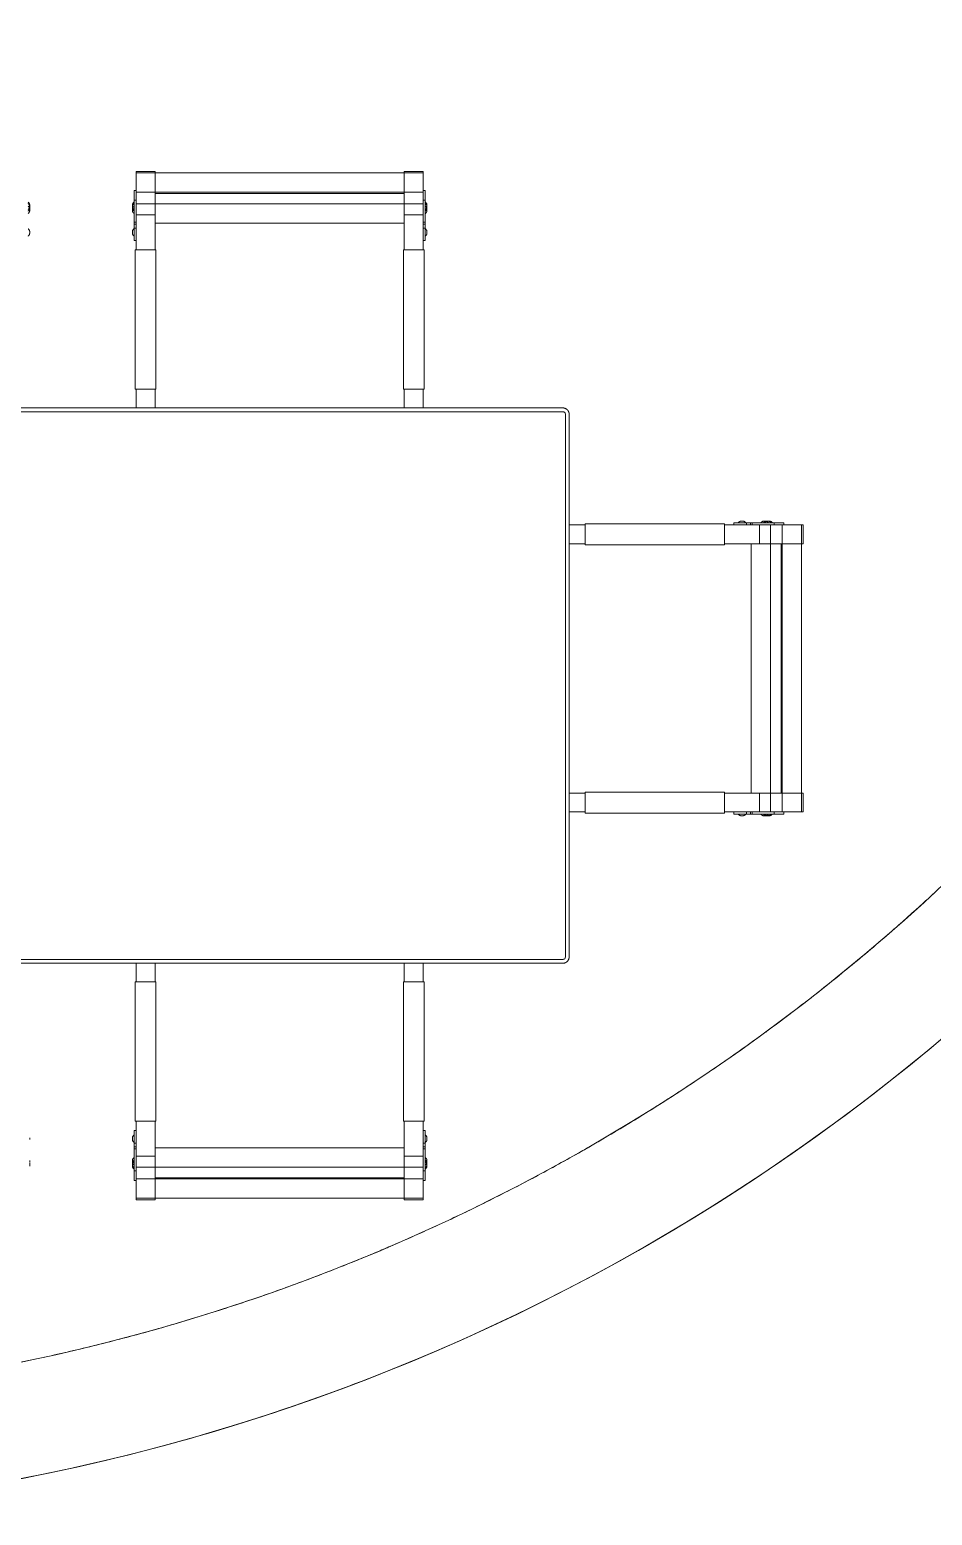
# Model space of a CAD drawing. Header units: inches. Extents: x 22 to 382261, y 22 to 371281.
# Drawn here: x 118323 to 120141, y 243917 to 246907 of the extents above; entities that cross this region are included whole.
import ezdxf

# ---------------------------------------------------------------- set-up
doc = ezdxf.new("R2010")
doc.units = ezdxf.units.IN
doc.header["$MEASUREMENT"] = 0
for name, color, linetype, lineweight in [('A-FLOR', 192, 'Continuous', 9), ('I-FURN', 30, 'Continuous', 9), ('I-WALL', 2, 'Continuous', 9)]:
    doc.layers.add(name, color=color, linetype=linetype, lineweight=lineweight)

# ---------------------------------------------------------------- blocks, each defined once
blk = doc.blocks.new('DFXFCFB - Dining_Table_9162-841493-01-Ground floor DIMENSION PLAN')
at = {"layer": 'I-FURN'}
for p, q in [((-696.6, 1031.8), (-696.6, 1034.8)), ((-658.5, 1034.8), (-696.6, 1034.8)), ((-696.6, 977.3), (-696.6, 1031.8)), ((-658.5, 1031.8), (-696.6, 1031.8)), ((-696.6, 993), (-696.6, 1031.8)), ((-118.8, 1031.8), (-696.6, 1031.8)), ((-658.5, 1034.8), (-658.5, 1031.8)), ((-658.5, 1031.8), (-658.5, 977.3)), ((-156.9, 1031.8), (-156.9, 1034.8)), ((-118.8, 1034.8), (-156.9, 1034.8)), ((-156.9, 977.3), (-156.9, 1031.8)), ((-118.8, 1031.8), (-156.9, 1031.8)), ((-118.8, 1034.8), (-118.8, 1031.8)), ((-118.8, 1031.8), (-118.8, 977.3)), ((-118.8, 1031.8), (-118.8, 993)), ((-700.9, 977), (-700.9, 996.3)), ((-696.6, 996.3), (-700.9, 996.3)), ((-118.8, 993), (-696.6, 993)), ((-156.9, 993.1), (-658.5, 993.1)), ((-658.5, 977.3), (-658.5, 990.7)), ((-658.5, 990.7), (-156.9, 990.7)), ((-156.9, 990.7), (-156.9, 977.3)), ((-114.4, 996.3), (-118.8, 996.3)), ((-114.4, 996.3), (-114.4, 977)), ((-704.2, 967.4), (-704.2, 965.6)), ((-704.2, 965.6), (-704.2, 963.9)), ((-704.2, 964.4), (-704.2, 962.7)), ((-704.2, 962.7), (-704.2, 960.9)), ((-704.2, 959.3), (-704.2, 957.6)), ((-704.2, 957.6), (-704.2, 955.8)), ((-700.9, 932.4), (-700.9, 977)), ((-696.6, 977), (-700.9, 977)), ((-696.6, 977.3), (-696.6, 969.3)), ((-696.6, 969.3), (-658.5, 969.3)), ((-696.6, 947.4), (-696.6, 969.3)), ((-658.5, 969.3), (-696.6, 969.3)), ((-658.5, 969.3), (-658.5, 977.3)), ((-658.5, 977.3), (-658.5, 969.3)), ((-658.5, 969.3), (-156.9, 969.3)), ((-658.5, 947.3), (-658.5, 969.3)), ((-156.9, 969.3), (-658.5, 969.3)), ((-156.9, 977.3), (-156.9, 969.3)), ((-156.9, 969.3), (-156.9, 977.3)), ((-156.9, 969.3), (-118.8, 969.3)), ((-118.8, 969.3), (-156.9, 969.3)), ((-156.9, 969.3), (-156.9, 947.3)), ((-118.8, 969.3), (-118.8, 977.3)), ((-114.4, 977), (-118.8, 977)), ((-118.8, 969.3), (-118.8, 947.4)), ((-114.4, 977), (-114.4, 932.4)), ((-111.1, 965.6), (-111.1, 967.4)), ((-111.1, 963.9), (-111.1, 965.6)), ((-111.1, 962.7), (-111.1, 964.4)), ((-111.1, 960.9), (-111.1, 962.7)), ((-111.1, 957.6), (-111.1, 959.3)), ((-111.1, 955.8), (-111.1, 957.6)), ((95.8, 967.4), (95.8, 965.6)), ((95.8, 965.6), (95.8, 963.9)), ((95.8, 964.4), (95.8, 962.7)), ((95.8, 962.7), (95.8, 960.9)), ((95.8, 959.3), (95.8, 957.6)), ((95.8, 957.6), (95.8, 955.8)), ((-700.9, 932.4), (-700.9, 928.7)), ((-700.9, 932.4), (-696.6, 932.4)), ((-700.9, 920.9), (-700.9, 931.8)), ((-700.9, 925.1), (-700.9, 928.7)), ((-696.6, 928.7), (-700.9, 928.7)), ((-696.6, 877), (-696.6, 947.4)), ((-658.5, 947.4), (-696.6, 947.4)), ((-658.5, 947.4), (-658.5, 877)), ((-156.9, 930.6), (-658.5, 930.6)), ((-156.9, 877), (-156.9, 947.4)), ((-118.8, 947.4), (-156.9, 947.4)), ((-118.8, 947.4), (-118.8, 877)), ((-118.8, 932.4), (-114.4, 932.4)), ((-114.4, 928.7), (-118.8, 928.7)), ((-114.4, 928.7), (-114.4, 932.4)), ((-114.4, 931.8), (-114.4, 920.9)), ((-114.4, 928.7), (-114.4, 925.1)), ((-704.2, 913.8), (-704.2, 912.1)), ((-704.2, 912.1), (-704.2, 910.3)), ((-700.9, 925.1), (-700.9, 920.9)), ((-700.9, 895.5), (-700.9, 920.9)), ((-696.6, 920.9), (-700.9, 920.9)), ((-114.4, 920.9), (-118.8, 920.9)), ((-114.4, 920.9), (-114.4, 925.1)), ((-114.4, 920.9), (-114.4, 895.5)), ((-111.1, 912.1), (-111.1, 913.8)), ((-111.1, 910.3), (-111.1, 912.1)), ((95.8, 913.8), (95.8, 912.1)), ((95.8, 912.1), (95.8, 910.3)), ((-696.6, 895.5), (-700.9, 895.5)), ((-698.7, 877), (-656.8, 877)), ((-698.7, 877), (-698.7, 596.3)), ((-656.8, 596.3), (-656.8, 877)), ((-158.5, 877), (-116.6, 877)), ((-158.5, 877), (-158.5, 596.3)), ((-114.4, 895.5), (-118.8, 895.5)), ((-116.6, 596.3), (-116.6, 877)), ((-656.8, 596.3), (-698.7, 596.3)), ((-696.6, 558.4), (-696.6, 596.3)), ((-658.5, 596.3), (-658.5, 558.4)), ((-116.6, 596.3), (-158.5, 596.3)), ((-156.9, 558.2), (-156.9, 596.3)), ((-118.8, 596.3), (-118.8, 558.2)), ((-990.6, 546.3), (-990.6, -546.3)), ((-983.1, 546.3), (-983.1, -546.3)), ((-983.1, -546.3), (-983.1, 546.3)), ((978.1, 558.8), (-978.1, 558.8)), ((978.1, 551.3), (-978.1, 551.3)), ((-978.1, 551.3), (978.1, 551.3)), ((-1461.6, 254.4), (-1458.6, 254.4)), ((-1461.6, 254.4), (-1461.6, 216.3)), ((-1458.6, 254.4), (-1404.1, 254.4)), ((-1458.6, 254.4), (-1458.6, 216.3)), ((-1458.6, 254.4), (-1419.8, 254.4)), ((-1458.6, 254.4), (-1458.6, -323.4)), ((-1423.1, 258.8), (-1403.8, 258.8)), ((-1423.1, 258.8), (-1423.1, 254.4)), ((-1419.8, 254.4), (-1419.8, -323.4)), ((-1396.1, 254.4), (-1404.1, 254.4)), ((-1403.8, 258.8), (-1359.2, 258.8)), ((-1403.8, 258.8), (-1403.8, 254.4)), ((-1396.1, 216.3), (-1396.1, 254.4)), ((-1396.1, 254.4), (-1374.2, 254.4)), ((-1396.1, 254.4), (-1396.1, 216.3)), ((-1392.4, 262.1), (-1394.2, 262.1)), ((-1390.7, 262.1), (-1392.4, 262.1)), ((-1389.5, 262.1), (-1391.2, 262.1)), ((-1387.7, 262.1), (-1389.5, 262.1)), ((-1384.4, 262.1), (-1386.1, 262.1)), ((-1382.6, 262.1), (-1384.4, 262.1)), ((-1374.2, 254.4), (-1303.8, 254.4)), ((-1374.2, 254.4), (-1374.2, 216.3)), ((-1355.5, 258.8), (-1359.2, 258.8)), ((-1359.2, 254.4), (-1359.2, 258.8)), ((-1358.6, 258.8), (-1347.7, 258.8)), ((-1355.5, 258.8), (-1351.9, 258.8)), ((-1355.5, 258.8), (-1355.5, 254.4)), ((-1347.7, 258.8), (-1351.9, 258.8)), ((-1347.7, 258.8), (-1322.3, 258.8)), ((-1347.7, 258.8), (-1347.7, 254.4)), ((-1338.9, 262.1), (-1340.6, 262.1)), ((-1337.1, 262.1), (-1338.9, 262.1)), ((-1322.3, 258.8), (-1322.3, 254.4)), ((-1303.8, 214.7), (-1303.8, 256.6)), ((-1023.1, 256.6), (-1303.8, 256.6)), ((-1023.1, 256.6), (-1023.1, 214.7)), ((-1023.1, 254.4), (-990.3, 254.4)), ((-1458.6, 216.3), (-1461.6, 216.3)), ((-1404.1, 216.3), (-1458.6, 216.3)), ((-1419.9, 216.3), (-1419.9, -285.3)), ((-1417.5, 216.3), (-1404.1, 216.3)), ((-1417.5, -285.3), (-1417.5, 216.3)), ((-1404.1, 216.3), (-1396.1, 216.3)), ((-1396.1, 216.3), (-1404.1, 216.3)), ((-1396.1, -285.3), (-1396.1, 216.3)), ((-1396.1, 216.3), (-1374.1, 216.3)), ((-1396.1, 216.3), (-1396.1, -285.3)), ((-1303.8, 216.3), (-1374.2, 216.3)), ((-1357.4, 216.3), (-1357.4, -285.3)), ((-1303.8, 214.7), (-1023.1, 214.7)), ((-990.3, 216.3), (-1023.1, 216.3)), ((-1461.6, -285.3), (-1458.6, -285.3)), ((-1461.6, -285.3), (-1461.6, -323.4)), ((-1458.6, -285.3), (-1404.1, -285.3)), ((-1458.6, -285.3), (-1458.6, -323.4)), ((-1404.1, -285.3), (-1417.5, -285.3)), ((-1396.1, -285.3), (-1404.1, -285.3)), ((-1404.1, -285.3), (-1396.1, -285.3)), ((-1396.1, -323.4), (-1396.1, -285.3)), ((-1396.1, -285.3), (-1396.1, -323.4)), ((-1374.1, -285.3), (-1396.1, -285.3)), ((-1374.2, -285.3), (-1303.8, -285.3)), ((-1374.2, -285.3), (-1374.2, -323.4)), ((-1303.8, -325.5), (-1303.8, -283.6)), ((-1023.1, -283.6), (-1303.8, -283.6)), ((-1023.1, -283.6), (-1023.1, -325.5)), ((-1023.1, -285.3), (-990.2, -285.3)), ((-1458.6, -323.4), (-1461.6, -323.4)), ((-1404.1, -323.4), (-1458.6, -323.4)), ((-1419.8, -323.4), (-1458.6, -323.4)), ((-1423.1, -323.4), (-1423.1, -327.7)), ((-1403.8, -327.7), (-1423.1, -327.7)), ((-1404.1, -323.4), (-1396.1, -323.4)), ((-1403.8, -323.4), (-1403.8, -327.7)), ((-1359.2, -327.7), (-1403.8, -327.7)), ((-1374.2, -323.4), (-1396.1, -323.4)), ((-1303.8, -323.4), (-1374.2, -323.4)), ((-1359.2, -327.7), (-1359.2, -323.4)), ((-1359.2, -327.7), (-1355.5, -327.7)), ((-1347.7, -327.7), (-1358.6, -327.7)), ((-1355.5, -323.4), (-1355.5, -327.7)), ((-1351.9, -327.7), (-1355.5, -327.7)), ((-1351.9, -327.7), (-1347.7, -327.7)), ((-1347.7, -323.4), (-1347.7, -327.7)), ((-1322.3, -327.7), (-1347.7, -327.7)), ((-1322.3, -323.4), (-1322.3, -327.7)), ((-1303.8, -325.5), (-1023.1, -325.5)), ((-990.2, -323.4), (-1023.1, -323.4)), ((-1394.2, -331), (-1392.4, -331)), ((-1392.4, -331), (-1390.7, -331)), ((-1391.2, -331), (-1389.5, -331)), ((-1389.5, -331), (-1387.7, -331)), ((-1386.1, -331), (-1384.4, -331)), ((-1384.4, -331), (-1382.6, -331)), ((-1340.6, -331), (-1338.9, -331)), ((-1338.9, -331), (-1337.1, -331)), ((-978.1, -551.3), (978.1, -551.3)), ((978.1, -551.3), (-978.1, -551.3)), ((-978.1, -558.8), (978.1, -558.8)), ((-696.6, -596.3), (-696.6, -558.5)), ((-658.5, -558.5), (-658.5, -596.3)), ((-156.9, -596.3), (-156.9, -558.5)), ((-118.8, -558.5), (-118.8, -596.3)), ((-698.7, -596.3), (-656.8, -596.3)), ((-698.7, -596.3), (-698.7, -877)), ((-656.8, -877), (-656.8, -596.3)), ((-158.5, -596.3), (-116.6, -596.3)), ((-158.5, -596.3), (-158.5, -877)), ((-116.6, -877), (-116.6, -596.3)), ((-700.9, -920.9), (-700.9, -895.5)), ((-700.9, -895.5), (-696.6, -895.5)), ((-656.8, -877), (-698.7, -877)), ((-696.6, -947.4), (-696.6, -877)), ((-658.5, -877), (-658.5, -947.4)), ((-116.6, -877), (-158.5, -877)), ((-156.9, -947.4), (-156.9, -877)), ((-118.8, -877), (-118.8, -947.4)), ((-118.8, -895.5), (-114.4, -895.5)), ((-114.4, -895.5), (-114.4, -920.9)), ((-704.2, -910.3), (-704.2, -912.1)), ((-704.2, -912.1), (-704.2, -913.8)), ((-700.9, -931.8), (-700.9, -920.9)), ((-700.9, -920.9), (-700.9, -925.1)), ((-700.9, -920.9), (-696.6, -920.9)), ((-700.9, -928.7), (-700.9, -925.1)), ((-118.8, -920.9), (-114.4, -920.9)), ((-114.4, -925.1), (-114.4, -920.9)), ((-114.4, -920.9), (-114.4, -931.8)), ((-114.4, -925.1), (-114.4, -928.7)), ((-111.1, -912.1), (-111.1, -910.3)), ((-111.1, -913.8), (-111.1, -912.1)), ((95.8, -910.3), (95.8, -912.1)), ((95.8, -912.1), (95.8, -913.8)), ((-704.2, -955.8), (-704.2, -957.6)), ((-700.9, -928.7), (-700.9, -932.4)), ((-700.9, -928.7), (-696.6, -928.7)), ((-700.9, -977), (-700.9, -932.4)), ((-696.6, -932.4), (-700.9, -932.4)), ((-696.6, -969.3), (-696.6, -947.4)), ((-696.6, -947.4), (-658.5, -947.4)), ((-658.5, -930.6), (-156.9, -930.6)), ((-658.5, -969.3), (-658.5, -947.3)), ((-156.9, -947.3), (-156.9, -969.3)), ((-156.9, -947.4), (-118.8, -947.4)), ((-118.8, -928.7), (-114.4, -928.7)), ((-114.4, -932.4), (-118.8, -932.4)), ((-118.8, -947.4), (-118.8, -969.3)), ((-114.4, -932.4), (-114.4, -928.7)), ((-114.4, -932.4), (-114.4, -977)), ((-111.1, -957.6), (-111.1, -955.8)), ((95.8, -955.8), (95.8, -957.6)), ((-704.2, -957.6), (-704.2, -959.3)), ((-704.2, -960.9), (-704.2, -962.7)), ((-704.2, -962.7), (-704.2, -964.4)), ((-704.2, -963.9), (-704.2, -965.6)), ((-704.2, -965.6), (-704.2, -967.4)), ((-700.9, -996.3), (-700.9, -977)), ((-700.9, -977), (-696.6, -977)), ((-658.5, -969.3), (-696.6, -969.3)), ((-696.6, -969.3), (-696.6, -977.3)), ((-696.6, -969.3), (-658.5, -969.3)), ((-696.6, -1031.8), (-696.6, -977.3)), ((-658.5, -977.3), (-658.5, -969.3)), ((-156.9, -969.3), (-658.5, -969.3)), ((-658.5, -969.3), (-658.5, -977.3)), ((-658.5, -969.3), (-156.9, -969.3)), ((-658.5, -977.3), (-658.5, -1031.8)), ((-658.5, -990.7), (-658.5, -977.3)), ((-118.8, -969.3), (-156.9, -969.3)), ((-156.9, -969.3), (-156.9, -977.3)), ((-156.9, -969.3), (-118.8, -969.3)), ((-156.9, -977.3), (-156.9, -969.3)), ((-156.9, -1031.8), (-156.9, -977.3)), ((-156.9, -977.3), (-156.9, -990.7)), ((-118.8, -977.3), (-118.8, -969.3)), ((-118.8, -977), (-114.4, -977)), ((-118.8, -977.3), (-118.8, -1031.8)), ((-114.4, -977), (-114.4, -996.3)), ((-111.1, -959.3), (-111.1, -957.6)), ((-111.1, -962.7), (-111.1, -960.9)), ((-111.1, -964.4), (-111.1, -962.7)), ((-111.1, -965.6), (-111.1, -963.9)), ((-111.1, -967.4), (-111.1, -965.6)), ((95.8, -957.6), (95.8, -959.3)), ((95.8, -960.9), (95.8, -962.7)), ((95.8, -962.7), (95.8, -964.4)), ((95.8, -963.9), (95.8, -965.6)), ((95.8, -965.6), (95.8, -967.4)), ((-700.9, -996.3), (-696.6, -996.3)), ((-696.6, -1031.8), (-696.6, -993)), ((-696.6, -993), (-118.8, -993)), ((-156.9, -990.7), (-658.5, -990.7)), ((-658.5, -993.1), (-156.9, -993.1)), ((-118.8, -993), (-118.8, -1031.8)), ((-118.8, -996.3), (-114.4, -996.3)), ((-696.6, -1034.8), (-696.6, -1031.8)), ((-696.6, -1031.8), (-658.5, -1031.8)), ((-696.6, -1031.8), (-118.8, -1031.8)), ((-696.6, -1034.8), (-658.5, -1034.8)), ((-658.5, -1031.8), (-658.5, -1034.8)), ((-156.9, -1034.8), (-156.9, -1031.8)), ((-156.9, -1031.8), (-118.8, -1031.8)), ((-156.9, -1034.8), (-118.8, -1034.8)), ((-118.8, -1031.8), (-118.8, -1034.8))]:
    blk.add_line(p, q, dxfattribs=at)
at = {"layer": 'I-FURN', "flags": 128}
for points in [[(-704.2, 967.4), (-704.2, 967.7), (-704.1, 968), (-704.1, 968.3), (-704, 968.6), (-703.9, 968.9), (-703.8, 969.3), (-703.7, 969.6), (-703.6, 969.8), (-703.5, 970.1), (-703.3, 970.4), (-703.2, 970.7), (-703, 971), (-702.8, 971.2), (-702.6, 971.5), (-702.4, 971.8), (-702.2, 972), (-702, 972.2), (-701.8, 972.5), (-701.5, 972.7), (-701.3, 972.9), (-701.1, 973.1), (-700.9, 973.2)], [(-704.2, 964.4), (-704.2, 964.8), (-704.1, 965.1), (-704.1, 965.4), (-704, 965.7), (-703.9, 966), (-703.8, 966.3), (-703.7, 966.6), (-703.6, 966.9), (-703.5, 967.2), (-703.3, 967.5), (-703.2, 967.8), (-703, 968.1), (-702.8, 968.3), (-702.6, 968.6), (-702.4, 968.8), (-702.2, 969.1), (-702, 969.3), (-701.8, 969.5), (-701.5, 969.8), (-701.3, 970), (-701.1, 970.2), (-700.9, 970.2)], [(-704.2, 959.3), (-704.2, 959.6), (-704.1, 959.9), (-704.1, 960.3), (-704, 960.6), (-703.9, 960.9), (-703.8, 961.2), (-703.7, 961.5), (-703.6, 961.8), (-703.5, 962.1), (-703.3, 962.4), (-703.2, 962.6), (-703, 962.9), (-702.8, 963.2), (-702.6, 963.4), (-702.4, 963.7), (-702.2, 963.9), (-702, 964.2), (-701.8, 964.4), (-701.5, 964.6), (-701.3, 964.8), (-701.1, 965), (-700.9, 965.1)], [(-700.9, 958.1), (-701.2, 958.2), (-701.4, 958.5), (-701.7, 958.7), (-701.9, 958.9), (-702.1, 959.1), (-702.3, 959.4), (-702.5, 959.6), (-702.7, 959.9), (-702.9, 960.1), (-703.1, 960.4), (-703.3, 960.7), (-703.4, 961), (-703.5, 961.2), (-703.7, 961.5), (-703.8, 961.8), (-703.9, 962.1), (-704, 962.5), (-704.1, 962.8), (-704.1, 963.1), (-704.2, 963.4), (-704.2, 963.7), (-704.2, 963.9)], [(-700.9, 955.1), (-701.2, 955.3), (-701.4, 955.5), (-701.7, 955.7), (-701.9, 956), (-702.1, 956.2), (-702.3, 956.4), (-702.5, 956.7), (-702.7, 956.9), (-702.9, 957.2), (-703.1, 957.5), (-703.3, 957.7), (-703.4, 958), (-703.5, 958.3), (-703.7, 958.6), (-703.8, 958.9), (-703.9, 959.2), (-704, 959.5), (-704.1, 959.8), (-704.1, 960.1), (-704.2, 960.5), (-704.2, 960.8), (-704.2, 960.9)], [(-114.4, 973.2), (-114.1, 973), (-113.9, 972.8), (-113.7, 972.6), (-113.4, 972.3), (-113.2, 972.1), (-113, 971.9), (-112.8, 971.6), (-112.6, 971.4), (-112.4, 971.1), (-112.2, 970.8), (-112.1, 970.6), (-111.9, 970.3), (-111.8, 970), (-111.7, 969.7), (-111.6, 969.4), (-111.4, 969.1), (-111.4, 968.8), (-111.3, 968.5), (-111.2, 968.1), (-111.2, 967.8), (-111.1, 967.5), (-111.1, 967.4)], [(-114.4, 970.2), (-114.1, 970), (-113.9, 969.8), (-113.7, 969.6), (-113.4, 969.4), (-113.2, 969.2), (-113, 968.9), (-112.8, 968.7), (-112.6, 968.4), (-112.4, 968.2), (-112.2, 967.9), (-112.1, 967.6), (-111.9, 967.3), (-111.8, 967), (-111.7, 966.8), (-111.6, 966.5), (-111.4, 966.1), (-111.4, 965.8), (-111.3, 965.5), (-111.2, 965.2), (-111.2, 964.9), (-111.1, 964.6), (-111.1, 964.4)], [(-114.4, 965.1), (-114.1, 964.9), (-113.9, 964.7), (-113.7, 964.5), (-113.4, 964.3), (-113.2, 964), (-113, 963.8), (-112.8, 963.6), (-112.6, 963.3), (-112.4, 963), (-112.2, 962.8), (-112.1, 962.5), (-111.9, 962.2), (-111.8, 961.9), (-111.7, 961.6), (-111.6, 961.3), (-111.4, 961), (-111.4, 960.7), (-111.3, 960.4), (-111.2, 960.1), (-111.2, 959.8), (-111.1, 959.5), (-111.1, 959.3)], [(-111.1, 963.9), (-111.1, 963.5), (-111.2, 963.2), (-111.3, 962.9), (-111.3, 962.6), (-111.4, 962.3), (-111.5, 962), (-111.6, 961.7), (-111.7, 961.4), (-111.9, 961.1), (-112, 960.8), (-112.2, 960.5), (-112.3, 960.2), (-112.5, 960), (-112.7, 959.7), (-112.9, 959.5), (-113.1, 959.2), (-113.3, 959), (-113.6, 958.8), (-113.8, 958.5), (-114, 958.3), (-114.3, 958.1), (-114.4, 958.1)], [(-111.1, 960.9), (-111.1, 960.6), (-111.2, 960.3), (-111.3, 960), (-111.3, 959.7), (-111.4, 959.3), (-111.5, 959), (-111.6, 958.7), (-111.7, 958.4), (-111.9, 958.2), (-112, 957.9), (-112.2, 957.6), (-112.3, 957.3), (-112.5, 957), (-112.7, 956.8), (-112.9, 956.5), (-113.1, 956.3), (-113.3, 956.1), (-113.6, 955.8), (-113.8, 955.6), (-114, 955.4), (-114.3, 955.2), (-114.4, 955.1)], [(-700.9, 950), (-701.2, 950.2), (-701.4, 950.4), (-701.7, 950.6), (-701.9, 950.8), (-702.1, 951.1), (-702.3, 951.3), (-702.5, 951.5), (-702.7, 951.8), (-702.9, 952.1), (-703.1, 952.3), (-703.3, 952.6), (-703.4, 952.9), (-703.5, 953.2), (-703.7, 953.5), (-703.8, 953.8), (-703.9, 954.1), (-704, 954.4), (-704.1, 954.7), (-704.1, 955), (-704.2, 955.3), (-704.2, 955.7), (-704.2, 955.8)], [(-111.1, 955.8), (-111.1, 955.5), (-111.2, 955.2), (-111.3, 954.8), (-111.3, 954.5), (-111.4, 954.2), (-111.5, 953.9), (-111.6, 953.6), (-111.7, 953.3), (-111.9, 953), (-112, 952.7), (-112.2, 952.5), (-112.3, 952.2), (-112.5, 951.9), (-112.7, 951.7), (-112.9, 951.4), (-113.1, 951.2), (-113.3, 950.9), (-113.6, 950.7), (-113.8, 950.5), (-114, 950.3), (-114.3, 950.1), (-114.4, 950)], [(-704.2, 913.8), (-704.2, 914.2), (-704.1, 914.5), (-704.1, 914.8), (-704, 915.1), (-703.9, 915.4), (-703.8, 915.7), (-703.7, 916), (-703.6, 916.3), (-703.5, 916.6), (-703.3, 916.9), (-703.2, 917.2), (-703, 917.4), (-702.8, 917.7), (-702.6, 918), (-702.4, 918.2), (-702.2, 918.5), (-702, 918.7), (-701.8, 918.9), (-701.5, 919.1), (-701.3, 919.4), (-701.1, 919.5), (-700.9, 919.6)], [(-700.9, 904.5), (-701.2, 904.7), (-701.4, 904.9), (-701.7, 905.1), (-701.9, 905.3), (-702.1, 905.6), (-702.3, 905.8), (-702.5, 906.1), (-702.7, 906.3), (-702.9, 906.6), (-703.1, 906.9), (-703.3, 907.1), (-703.4, 907.4), (-703.5, 907.7), (-703.7, 908), (-703.8, 908.3), (-703.9, 908.6), (-704, 908.9), (-704.1, 909.2), (-704.1, 909.5), (-704.2, 909.9), (-704.2, 910.2), (-704.2, 910.3)], [(-114.4, 919.6), (-114.1, 919.4), (-113.9, 919.2), (-113.7, 919), (-113.4, 918.8), (-113.2, 918.6), (-113, 918.3), (-112.8, 918.1), (-112.6, 917.8), (-112.4, 917.6), (-112.2, 917.3), (-112.1, 917), (-111.9, 916.7), (-111.8, 916.4), (-111.7, 916.1), (-111.6, 915.8), (-111.4, 915.5), (-111.4, 915.2), (-111.3, 914.9), (-111.2, 914.6), (-111.2, 914.3), (-111.1, 914), (-111.1, 913.8)], [(-111.1, 910.3), (-111.1, 910), (-111.2, 909.7), (-111.3, 909.4), (-111.3, 909.1), (-111.4, 908.7), (-111.5, 908.4), (-111.6, 908.1), (-111.7, 907.8), (-111.9, 907.5), (-112, 907.3), (-112.2, 907), (-112.3, 906.7), (-112.5, 906.4), (-112.7, 906.2), (-112.9, 905.9), (-113.1, 905.7), (-113.3, 905.5), (-113.6, 905.2), (-113.8, 905), (-114, 904.8), (-114.3, 904.6), (-114.4, 904.5)], [(-978.1, 558.8), (-978.6, 558.8), (-979.1, 558.8), (-979.6, 558.7), (-980.1, 558.6), (-980.6, 558.6), (-981.1, 558.4), (-981.6, 558.3), (-982, 558.2), (-982.5, 558), (-983, 557.8), (-983.4, 557.6), (-983.9, 557.4), (-984.3, 557.1), (-984.7, 556.9), (-985.2, 556.6), (-985.6, 556.3), (-986, 556), (-986.3, 555.7), (-986.7, 555.4), (-987.1, 555), (-987.4, 554.6), (-987.7, 554.3), (-988, 553.9), (-988.3, 553.5), (-988.6, 553.1), (-988.9, 552.6), (-989.1, 552.2), (-989.4, 551.7), (-989.6, 551.3), (-989.8, 550.8), (-989.9, 550.4), (-990.1, 549.9), (-990.2, 549.4), (-990.3, 548.9), (-990.4, 548.4), (-990.5, 547.9), (-990.5, 547.4), (-990.6, 546.9), (-990.6, 546.4), (-990.6, 546.3)], [(-1400, 258.8), (-1399.8, 259.1), (-1399.6, 259.3), (-1399.4, 259.5), (-1399.1, 259.8), (-1398.9, 260), (-1398.7, 260.2), (-1398.4, 260.4), (-1398.2, 260.6), (-1397.9, 260.8), (-1397.6, 261), (-1397.4, 261.1), (-1397.1, 261.3), (-1396.8, 261.4), (-1396.5, 261.5), (-1396.2, 261.6), (-1395.9, 261.8), (-1395.6, 261.8), (-1395.3, 261.9), (-1394.9, 262), (-1394.6, 262), (-1394.3, 262.1), (-1394.2, 262.1)], [(-1397, 258.8), (-1396.8, 259.1), (-1396.6, 259.3), (-1396.4, 259.5), (-1396.2, 259.8), (-1396, 260), (-1395.7, 260.2), (-1395.5, 260.4), (-1395.2, 260.6), (-1395, 260.8), (-1394.7, 261), (-1394.4, 261.1), (-1394.1, 261.3), (-1393.8, 261.4), (-1393.6, 261.5), (-1393.3, 261.6), (-1392.9, 261.8), (-1392.6, 261.8), (-1392.3, 261.9), (-1392, 262), (-1391.7, 262), (-1391.4, 262.1), (-1391.2, 262.1)], [(-1391.9, 258.8), (-1391.7, 259.1), (-1391.5, 259.3), (-1391.3, 259.5), (-1391.1, 259.8), (-1390.8, 260), (-1390.6, 260.2), (-1390.4, 260.4), (-1390.1, 260.6), (-1389.8, 260.8), (-1389.6, 261), (-1389.3, 261.1), (-1389, 261.3), (-1388.7, 261.4), (-1388.4, 261.5), (-1388.1, 261.6), (-1387.8, 261.8), (-1387.5, 261.8), (-1387.2, 261.9), (-1386.9, 262), (-1386.6, 262), (-1386.3, 262.1), (-1386.1, 262.1)], [(-1390.7, 262.1), (-1390.3, 262.1), (-1390, 262), (-1389.7, 261.9), (-1389.4, 261.9), (-1389.1, 261.8), (-1388.8, 261.7), (-1388.5, 261.6), (-1388.2, 261.5), (-1387.9, 261.3), (-1387.6, 261.2), (-1387.3, 261), (-1387, 260.9), (-1386.8, 260.7), (-1386.5, 260.5), (-1386.3, 260.3), (-1386, 260.1), (-1385.8, 259.9), (-1385.6, 259.6), (-1385.3, 259.4), (-1385.1, 259.2), (-1384.9, 258.9), (-1384.9, 258.8)], [(-1387.7, 262.1), (-1387.4, 262.1), (-1387.1, 262), (-1386.8, 261.9), (-1386.5, 261.9), (-1386.1, 261.8), (-1385.8, 261.7), (-1385.5, 261.6), (-1385.2, 261.5), (-1385, 261.3), (-1384.7, 261.2), (-1384.4, 261), (-1384.1, 260.9), (-1383.8, 260.7), (-1383.6, 260.5), (-1383.3, 260.3), (-1383.1, 260.1), (-1382.9, 259.9), (-1382.6, 259.6), (-1382.4, 259.4), (-1382.2, 259.2), (-1382, 258.9), (-1381.9, 258.8)], [(-1382.6, 262.1), (-1382.3, 262.1), (-1382, 262), (-1381.6, 261.9), (-1381.3, 261.9), (-1381, 261.8), (-1380.7, 261.7), (-1380.4, 261.6), (-1380.1, 261.5), (-1379.8, 261.3), (-1379.5, 261.2), (-1379.3, 261), (-1379, 260.9), (-1378.7, 260.7), (-1378.5, 260.5), (-1378.2, 260.3), (-1378, 260.1), (-1377.7, 259.9), (-1377.5, 259.6), (-1377.3, 259.4), (-1377.1, 259.2), (-1376.9, 258.9), (-1376.8, 258.8)], [(-1346.4, 258.8), (-1346.2, 259.1), (-1346, 259.3), (-1345.8, 259.5), (-1345.6, 259.8), (-1345.4, 260), (-1345.1, 260.2), (-1344.9, 260.4), (-1344.6, 260.6), (-1344.4, 260.8), (-1344.1, 261), (-1343.8, 261.1), (-1343.5, 261.3), (-1343.2, 261.4), (-1342.9, 261.5), (-1342.6, 261.6), (-1342.3, 261.8), (-1342, 261.8), (-1341.7, 261.9), (-1341.4, 262), (-1341.1, 262), (-1340.8, 262.1), (-1340.6, 262.1)], [(-1337.1, 262.1), (-1336.8, 262.1), (-1336.5, 262), (-1336.2, 261.9), (-1335.9, 261.9), (-1335.5, 261.8), (-1335.2, 261.7), (-1334.9, 261.6), (-1334.6, 261.5), (-1334.3, 261.3), (-1334.1, 261.2), (-1333.8, 261), (-1333.5, 260.9), (-1333.2, 260.7), (-1333, 260.5), (-1332.7, 260.3), (-1332.5, 260.1), (-1332.3, 259.9), (-1332, 259.6), (-1331.8, 259.4), (-1331.6, 259.2), (-1331.4, 258.9), (-1331.3, 258.8)], [(-1394.2, -331), (-1394.5, -331), (-1394.8, -330.9), (-1395.1, -330.9), (-1395.4, -330.8), (-1395.7, -330.7), (-1396.1, -330.6), (-1396.4, -330.5), (-1396.6, -330.4), (-1396.9, -330.3), (-1397.2, -330.1), (-1397.5, -330), (-1397.8, -329.8), (-1398, -329.6), (-1398.3, -329.4), (-1398.6, -329.2), (-1398.8, -329), (-1399, -328.8), (-1399.3, -328.6), (-1399.5, -328.3), (-1399.7, -328.1), (-1399.9, -327.9), (-1400, -327.7)], [(-1391.2, -331), (-1391.6, -331), (-1391.9, -330.9), (-1392.2, -330.9), (-1392.5, -330.8), (-1392.8, -330.7), (-1393.1, -330.6), (-1393.4, -330.5), (-1393.7, -330.4), (-1394, -330.3), (-1394.3, -330.1), (-1394.6, -330), (-1394.9, -329.8), (-1395.1, -329.6), (-1395.4, -329.4), (-1395.6, -329.2), (-1395.9, -329), (-1396.1, -328.8), (-1396.3, -328.6), (-1396.6, -328.3), (-1396.8, -328.1), (-1397, -327.9), (-1397, -327.7)], [(-1386.1, -331), (-1386.4, -331), (-1386.7, -330.9), (-1387.1, -330.9), (-1387.4, -330.8), (-1387.7, -330.7), (-1388, -330.6), (-1388.3, -330.5), (-1388.6, -330.4), (-1388.9, -330.3), (-1389.2, -330.1), (-1389.4, -330), (-1389.7, -329.8), (-1390, -329.6), (-1390.2, -329.4), (-1390.5, -329.2), (-1390.7, -329), (-1391, -328.8), (-1391.2, -328.6), (-1391.4, -328.3), (-1391.6, -328.1), (-1391.8, -327.9), (-1391.9, -327.7)], [(-1384.9, -327.7), (-1385, -328), (-1385.3, -328.2), (-1385.5, -328.5), (-1385.7, -328.7), (-1385.9, -328.9), (-1386.2, -329.1), (-1386.4, -329.3), (-1386.7, -329.5), (-1386.9, -329.7), (-1387.2, -329.9), (-1387.5, -330.1), (-1387.8, -330.2), (-1388, -330.3), (-1388.3, -330.5), (-1388.6, -330.6), (-1388.9, -330.7), (-1389.3, -330.8), (-1389.6, -330.9), (-1389.9, -330.9), (-1390.2, -331), (-1390.5, -331), (-1390.7, -331)], [(-1381.9, -327.7), (-1382.1, -328), (-1382.3, -328.2), (-1382.5, -328.5), (-1382.8, -328.7), (-1383, -328.9), (-1383.2, -329.1), (-1383.5, -329.3), (-1383.7, -329.5), (-1384, -329.7), (-1384.3, -329.9), (-1384.5, -330.1), (-1384.8, -330.2), (-1385.1, -330.3), (-1385.4, -330.5), (-1385.7, -330.6), (-1386, -330.7), (-1386.3, -330.8), (-1386.6, -330.9), (-1386.9, -330.9), (-1387.3, -331), (-1387.6, -331), (-1387.7, -331)], [(-1376.8, -327.7), (-1377, -328), (-1377.2, -328.2), (-1377.4, -328.5), (-1377.6, -328.7), (-1377.9, -328.9), (-1378.1, -329.1), (-1378.3, -329.3), (-1378.6, -329.5), (-1378.9, -329.7), (-1379.1, -329.9), (-1379.4, -330.1), (-1379.7, -330.2), (-1380, -330.3), (-1380.3, -330.5), (-1380.6, -330.6), (-1380.9, -330.7), (-1381.2, -330.8), (-1381.5, -330.9), (-1381.8, -330.9), (-1382.1, -331), (-1382.5, -331), (-1382.6, -331)], [(-1340.6, -331), (-1341, -331), (-1341.3, -330.9), (-1341.6, -330.9), (-1341.9, -330.8), (-1342.2, -330.7), (-1342.5, -330.6), (-1342.8, -330.5), (-1343.1, -330.4), (-1343.4, -330.3), (-1343.7, -330.1), (-1344, -330), (-1344.2, -329.8), (-1344.5, -329.6), (-1344.8, -329.4), (-1345, -329.2), (-1345.3, -329), (-1345.5, -328.8), (-1345.7, -328.6), (-1345.9, -328.3), (-1346.2, -328.1), (-1346.3, -327.9), (-1346.4, -327.7)], [(-1331.3, -327.7), (-1331.5, -328), (-1331.7, -328.2), (-1331.9, -328.5), (-1332.1, -328.7), (-1332.4, -328.9), (-1332.6, -329.1), (-1332.9, -329.3), (-1333.1, -329.5), (-1333.4, -329.7), (-1333.7, -329.9), (-1333.9, -330.1), (-1334.2, -330.2), (-1334.5, -330.3), (-1334.8, -330.5), (-1335.1, -330.6), (-1335.4, -330.7), (-1335.7, -330.8), (-1336, -330.9), (-1336.3, -330.9), (-1336.7, -331), (-1337, -331), (-1337.1, -331)], [(-990.6, -546.3), (-990.6, -546.8), (-990.6, -547.3), (-990.5, -547.8), (-990.4, -548.3), (-990.4, -548.8), (-990.2, -549.3), (-990.1, -549.8), (-990, -550.2), (-989.8, -550.7), (-989.6, -551.2), (-989.4, -551.6), (-989.2, -552.1), (-988.9, -552.5), (-988.7, -552.9), (-988.4, -553.4), (-988.1, -553.8), (-987.8, -554.2), (-987.5, -554.5), (-987.2, -554.9), (-986.8, -555.3), (-986.4, -555.6), (-986.1, -555.9), (-985.7, -556.2), (-985.3, -556.5), (-984.9, -556.8), (-984.4, -557.1), (-984, -557.3), (-983.5, -557.6), (-983.1, -557.8), (-982.6, -558), (-982.2, -558.1), (-981.7, -558.3), (-981.2, -558.4), (-980.7, -558.5), (-980.2, -558.6), (-979.7, -558.7), (-979.2, -558.7), (-978.7, -558.8), (-978.2, -558.8), (-978.1, -558.8)], [(-704.2, -910.3), (-704.2, -910), (-704.1, -909.7), (-704.1, -909.4), (-704, -909.1), (-703.9, -908.7), (-703.8, -908.4), (-703.7, -908.1), (-703.6, -907.8), (-703.5, -907.5), (-703.3, -907.3), (-703.2, -907), (-703, -906.7), (-702.8, -906.4), (-702.6, -906.2), (-702.4, -905.9), (-702.2, -905.7), (-702, -905.5), (-701.8, -905.2), (-701.5, -905), (-701.3, -904.8), (-701.1, -904.6), (-700.9, -904.5)], [(-700.9, -919.6), (-701.2, -919.4), (-701.4, -919.2), (-701.7, -919), (-701.9, -918.8), (-702.1, -918.6), (-702.3, -918.3), (-702.5, -918.1), (-702.7, -917.8), (-702.9, -917.6), (-703.1, -917.3), (-703.3, -917), (-703.4, -916.7), (-703.5, -916.4), (-703.7, -916.1), (-703.8, -915.8), (-703.9, -915.5), (-704, -915.2), (-704.1, -914.9), (-704.1, -914.6), (-704.2, -914.3), (-704.2, -914), (-704.2, -913.8)], [(-114.4, -904.5), (-114.1, -904.7), (-113.9, -904.9), (-113.7, -905.1), (-113.4, -905.3), (-113.2, -905.6), (-113, -905.8), (-112.8, -906.1), (-112.6, -906.3), (-112.4, -906.6), (-112.2, -906.9), (-112.1, -907.1), (-111.9, -907.4), (-111.8, -907.7), (-111.7, -908), (-111.6, -908.3), (-111.4, -908.6), (-111.4, -908.9), (-111.3, -909.2), (-111.2, -909.5), (-111.2, -909.9), (-111.1, -910.2), (-111.1, -910.3)], [(-111.1, -913.8), (-111.1, -914.2), (-111.2, -914.5), (-111.3, -914.8), (-111.3, -915.1), (-111.4, -915.4), (-111.5, -915.7), (-111.6, -916), (-111.7, -916.3), (-111.9, -916.6), (-112, -916.9), (-112.2, -917.2), (-112.3, -917.4), (-112.5, -917.7), (-112.7, -918), (-112.9, -918.2), (-113.1, -918.5), (-113.3, -918.7), (-113.6, -918.9), (-113.8, -919.1), (-114, -919.4), (-114.3, -919.5), (-114.4, -919.6)], [(95.8, -910.3), (95.8, -910), (95.9, -909.7), (95.9, -909.4), (96, -909.1), (96.1, -908.7), (96.2, -908.4), (96.3, -908.1), (96.4, -907.8), (96.5, -907.5), (96.7, -907.3), (96.8, -907), (97, -906.7), (97.2, -906.4), (97.4, -906.2), (97.6, -905.9), (97.8, -905.7), (98, -905.5), (98.2, -905.2), (98.5, -905), (98.7, -904.8), (98.9, -904.6), (99.1, -904.5)], [(99.1, -919.6), (98.8, -919.4), (98.6, -919.2), (98.3, -919), (98.1, -918.8), (97.9, -918.6), (97.7, -918.3), (97.5, -918.1), (97.3, -917.8), (97.1, -917.6), (96.9, -917.3), (96.7, -917), (96.6, -916.7), (96.5, -916.4), (96.3, -916.1), (96.2, -915.8), (96.1, -915.5), (96, -915.2), (95.9, -914.9), (95.9, -914.6), (95.8, -914.3), (95.8, -914), (95.8, -913.8)], [(-704.2, -955.8), (-704.2, -955.5), (-704.1, -955.2), (-704.1, -954.8), (-704, -954.5), (-703.9, -954.2), (-703.8, -953.9), (-703.7, -953.6), (-703.6, -953.3), (-703.5, -953), (-703.3, -952.7), (-703.2, -952.5), (-703, -952.2), (-702.8, -951.9), (-702.6, -951.7), (-702.4, -951.4), (-702.2, -951.2), (-702, -950.9), (-701.8, -950.7), (-701.5, -950.5), (-701.3, -950.3), (-701.1, -950.1), (-700.9, -950)], [(-704.2, -960.9), (-704.2, -960.6), (-704.1, -960.3), (-704.1, -960), (-704, -959.7), (-703.9, -959.3), (-703.8, -959), (-703.7, -958.7), (-703.6, -958.4), (-703.5, -958.2), (-703.3, -957.9), (-703.2, -957.6), (-703, -957.3), (-702.8, -957), (-702.6, -956.8), (-702.4, -956.5), (-702.2, -956.3), (-702, -956.1), (-701.8, -955.8), (-701.5, -955.6), (-701.3, -955.4), (-701.1, -955.2), (-700.9, -955.1)], [(-114.4, -950), (-114.1, -950.2), (-113.9, -950.4), (-113.7, -950.6), (-113.4, -950.8), (-113.2, -951.1), (-113, -951.3), (-112.8, -951.5), (-112.6, -951.8), (-112.4, -952.1), (-112.2, -952.3), (-112.1, -952.6), (-111.9, -952.9), (-111.8, -953.2), (-111.7, -953.5), (-111.6, -953.8), (-111.4, -954.1), (-111.4, -954.4), (-111.3, -954.7), (-111.2, -955), (-111.2, -955.3), (-111.1, -955.7), (-111.1, -955.8)], [(-114.4, -955.1), (-114.1, -955.3), (-113.9, -955.5), (-113.7, -955.7), (-113.4, -956), (-113.2, -956.2), (-113, -956.4), (-112.8, -956.7), (-112.6, -956.9), (-112.4, -957.2), (-112.2, -957.5), (-112.1, -957.7), (-111.9, -958), (-111.8, -958.3), (-111.7, -958.6), (-111.6, -958.9), (-111.4, -959.2), (-111.4, -959.5), (-111.3, -959.8), (-111.2, -960.1), (-111.2, -960.5), (-111.1, -960.8), (-111.1, -960.9)], [(95.8, -955.8), (95.8, -955.5), (95.9, -955.2), (95.9, -954.8), (96, -954.5), (96.1, -954.2), (96.2, -953.9), (96.3, -953.6), (96.4, -953.3), (96.5, -953), (96.7, -952.7), (96.8, -952.5), (97, -952.2), (97.2, -951.9), (97.4, -951.7), (97.6, -951.4), (97.8, -951.2), (98, -950.9), (98.2, -950.7), (98.5, -950.5), (98.7, -950.3), (98.9, -950.1), (99.1, -950)], [(95.8, -960.9), (95.8, -960.6), (95.9, -960.3), (95.9, -960), (96, -959.7), (96.1, -959.3), (96.2, -959), (96.3, -958.7), (96.4, -958.4), (96.5, -958.2), (96.7, -957.9), (96.8, -957.6), (97, -957.3), (97.2, -957), (97.4, -956.8), (97.6, -956.5), (97.8, -956.3), (98, -956.1), (98.2, -955.8), (98.5, -955.6), (98.7, -955.4), (98.9, -955.2), (99.1, -955.1)], [(-704.2, -963.9), (-704.2, -963.5), (-704.1, -963.2), (-704.1, -962.9), (-704, -962.6), (-703.9, -962.3), (-703.8, -962), (-703.7, -961.7), (-703.6, -961.4), (-703.5, -961.1), (-703.3, -960.8), (-703.2, -960.5), (-703, -960.2), (-702.8, -960), (-702.6, -959.7), (-702.4, -959.5), (-702.2, -959.2), (-702, -959), (-701.8, -958.8), (-701.5, -958.5), (-701.3, -958.3), (-701.1, -958.1), (-700.9, -958.1)], [(-700.9, -965.1), (-701.2, -964.9), (-701.4, -964.7), (-701.7, -964.5), (-701.9, -964.3), (-702.1, -964), (-702.3, -963.8), (-702.5, -963.6), (-702.7, -963.3), (-702.9, -963), (-703.1, -962.8), (-703.3, -962.5), (-703.4, -962.2), (-703.5, -961.9), (-703.7, -961.6), (-703.8, -961.3), (-703.9, -961), (-704, -960.7), (-704.1, -960.4), (-704.1, -960.1), (-704.2, -959.8), (-704.2, -959.5), (-704.2, -959.3)], [(-700.9, -970.2), (-701.2, -970), (-701.4, -969.8), (-701.7, -969.6), (-701.9, -969.4), (-702.1, -969.2), (-702.3, -968.9), (-702.5, -968.7), (-702.7, -968.4), (-702.9, -968.2), (-703.1, -967.9), (-703.3, -967.6), (-703.4, -967.3), (-703.5, -967), (-703.7, -966.8), (-703.8, -966.5), (-703.9, -966.1), (-704, -965.8), (-704.1, -965.5), (-704.1, -965.2), (-704.2, -964.9), (-704.2, -964.6), (-704.2, -964.4)], [(-700.9, -973.2), (-701.2, -973), (-701.4, -972.8), (-701.7, -972.6), (-701.9, -972.3), (-702.1, -972.1), (-702.3, -971.9), (-702.5, -971.6), (-702.7, -971.4), (-702.9, -971.1), (-703.1, -970.8), (-703.3, -970.6), (-703.4, -970.3), (-703.5, -970), (-703.7, -969.7), (-703.8, -969.4), (-703.9, -969.1), (-704, -968.8), (-704.1, -968.5), (-704.1, -968.1), (-704.2, -967.8), (-704.2, -967.5), (-704.2, -967.4)], [(-114.4, -958.1), (-114.1, -958.2), (-113.9, -958.5), (-113.7, -958.7), (-113.4, -958.9), (-113.2, -959.1), (-113, -959.4), (-112.8, -959.6), (-112.6, -959.9), (-112.4, -960.1), (-112.2, -960.4), (-112.1, -960.7), (-111.9, -961), (-111.8, -961.2), (-111.7, -961.5), (-111.6, -961.8), (-111.4, -962.1), (-111.4, -962.5), (-111.3, -962.8), (-111.2, -963.1), (-111.2, -963.4), (-111.1, -963.7), (-111.1, -963.9)], [(-111.1, -959.3), (-111.1, -959.6), (-111.2, -959.9), (-111.3, -960.3), (-111.3, -960.6), (-111.4, -960.9), (-111.5, -961.2), (-111.6, -961.5), (-111.7, -961.8), (-111.9, -962.1), (-112, -962.4), (-112.2, -962.6), (-112.3, -962.9), (-112.5, -963.2), (-112.7, -963.4), (-112.9, -963.7), (-113.1, -963.9), (-113.3, -964.2), (-113.6, -964.4), (-113.8, -964.6), (-114, -964.8), (-114.3, -965), (-114.4, -965.1)], [(-111.1, -964.4), (-111.1, -964.8), (-111.2, -965.1), (-111.3, -965.4), (-111.3, -965.7), (-111.4, -966), (-111.5, -966.3), (-111.6, -966.6), (-111.7, -966.9), (-111.9, -967.2), (-112, -967.5), (-112.2, -967.8), (-112.3, -968.1), (-112.5, -968.3), (-112.7, -968.6), (-112.9, -968.8), (-113.1, -969.1), (-113.3, -969.3), (-113.6, -969.5), (-113.8, -969.8), (-114, -970), (-114.3, -970.2), (-114.4, -970.2)], [(-111.1, -967.4), (-111.1, -967.7), (-111.2, -968), (-111.3, -968.3), (-111.3, -968.6), (-111.4, -968.9), (-111.5, -969.3), (-111.6, -969.6), (-111.7, -969.8), (-111.9, -970.1), (-112, -970.4), (-112.2, -970.7), (-112.3, -971), (-112.5, -971.2), (-112.7, -971.5), (-112.9, -971.8), (-113.1, -972), (-113.3, -972.2), (-113.6, -972.5), (-113.8, -972.7), (-114, -972.9), (-114.3, -973.1), (-114.4, -973.2)], [(95.8, -963.9), (95.8, -963.5), (95.9, -963.2), (95.9, -962.9), (96, -962.6), (96.1, -962.3), (96.2, -962), (96.3, -961.7), (96.4, -961.4), (96.5, -961.1), (96.7, -960.8), (96.8, -960.5), (97, -960.2), (97.2, -960), (97.4, -959.7), (97.6, -959.5), (97.8, -959.2), (98, -959), (98.2, -958.8), (98.5, -958.5), (98.7, -958.3), (98.9, -958.1), (99.1, -958.1)], [(99.1, -965.1), (98.8, -964.9), (98.6, -964.7), (98.3, -964.5), (98.1, -964.3), (97.9, -964), (97.7, -963.8), (97.5, -963.6), (97.3, -963.3), (97.1, -963), (96.9, -962.8), (96.7, -962.5), (96.6, -962.2), (96.5, -961.9), (96.3, -961.6), (96.2, -961.3), (96.1, -961), (96, -960.7), (95.9, -960.4), (95.9, -960.1), (95.8, -959.8), (95.8, -959.5), (95.8, -959.3)], [(99.1, -970.2), (98.8, -970), (98.6, -969.8), (98.3, -969.6), (98.1, -969.4), (97.9, -969.2), (97.7, -968.9), (97.5, -968.7), (97.3, -968.4), (97.1, -968.2), (96.9, -967.9), (96.7, -967.6), (96.6, -967.3), (96.5, -967), (96.3, -966.8), (96.2, -966.5), (96.1, -966.1), (96, -965.8), (95.9, -965.5), (95.9, -965.2), (95.8, -964.9), (95.8, -964.6), (95.8, -964.4)], [(99.1, -973.2), (98.8, -973), (98.6, -972.8), (98.3, -972.6), (98.1, -972.3), (97.9, -972.1), (97.7, -971.9), (97.5, -971.6), (97.3, -971.4), (97.1, -971.1), (96.9, -970.8), (96.7, -970.6), (96.6, -970.3), (96.5, -970), (96.3, -969.7), (96.2, -969.4), (96.1, -969.1), (96, -968.8), (95.9, -968.5), (95.9, -968.1), (95.8, -967.8), (95.8, -967.5), (95.8, -967.4)]]:
    blk.add_lwpolyline(points, dxfattribs=at)
at = {"layer": 'I-FURN'}
for centre, start, end in [((-978.1, 546.3), 90, 180), ((-978.1, 546.3), 90, 180), ((-978.1, 546.3), 90, 180), ((-978.1, 546.3), 150, 165), ((-978.1, 546.3), 105, 120), ((-978.1, -546.3), 180, 270), ((-978.1, -546.3), 180, 270), ((-978.1, -546.3), 180, 270), ((-978.1, -546.3), 195, 210), ((-978.1, -546.3), 240, 255)]:
    blk.add_arc(centre, 5, start, end, dxfattribs=at)

msp = doc.modelspace()

# ---------------------------------------------------------------- linework, layer by layer
at = {"layer": 'A-FLOR'}
for radius, start, end in [(4074.8, 291.8669, 335.6008), (3844.8, 312.5165, 312.8657), (3844.8, 310.9505, 312.5165), (3844.8, 309.2914, 310.9505), (3844.8, 307.7234, 309.2914), (3844.8, 306.4545, 307.7052), (3844.8, 306.0664, 306.4545), (3844.8, 304.4966, 306.0664), (3844.8, 302.8414, 304.4966), (3844.8, 301.27, 302.8414), (3844.8, 300.0434, 301.27), (3844.8, 299.6164, 300.0434), (3844.8, 298.0435, 299.6164), (3844.8, 296.3914, 298.0435), (3844.8, 294.8172, 296.3914), (3844.8, 293.1663, 294.8172), (3844.8, 291.591, 293.1663), (3844.8, 289.9413, 291.591), (3844.8, 288.3649, 289.9413), (3844.8, 286.7162, 288.3649), (3844.8, 285.1389, 286.7162), (3844.8, 283.4912, 285.1389), (3844.8, 281.913, 283.4912), (3844.8, 280.81, 281.913), (4074.8, 288.7431, 291.8669), (4074.8, 270, 288.7431)]:
    msp.add_arc((117534, 247991.7), radius, start, end, dxfattribs=at)
at = {"layer": 'I-WALL'}
for radius, start, end in [(4074.8, 270, 9.9631), (3844.8, 270, 10.5658), (4074.8, 270, 323.1054), (3844.8, 310.9503, 312.1728), (3844.8, 312.1728, 312.5167), (3844.8, 307.7232, 309.2917), (3844.8, 304.4964, 306.0667), (3844.8, 301.2698, 302.8417), (3844.8, 298.0433, 299.6167), (3844.8, 294.817, 296.3917), (3844.8, 291.5907, 292.7084), (3844.8, 292.7084, 293.1666), (3844.8, 288.3646, 289.9416), (3844.8, 285.1386, 286.2203), (3844.8, 286.2203, 286.7166), (3844.8, 281.9127, 283.4915)]:
    msp.add_arc((117534, 247991.7), radius, start, end, dxfattribs=at)

# ---------------------------------------------------------------- block references
at = {"layer": 'I-FURN', "rotation": 180}
msp.add_blockref('DFXFCFB - Dining_Table_9162-841493-01-Ground floor DIMENSION PLAN', (118419, 245586.9), dxfattribs=at)

doc.saveas('drawing.dxf')
